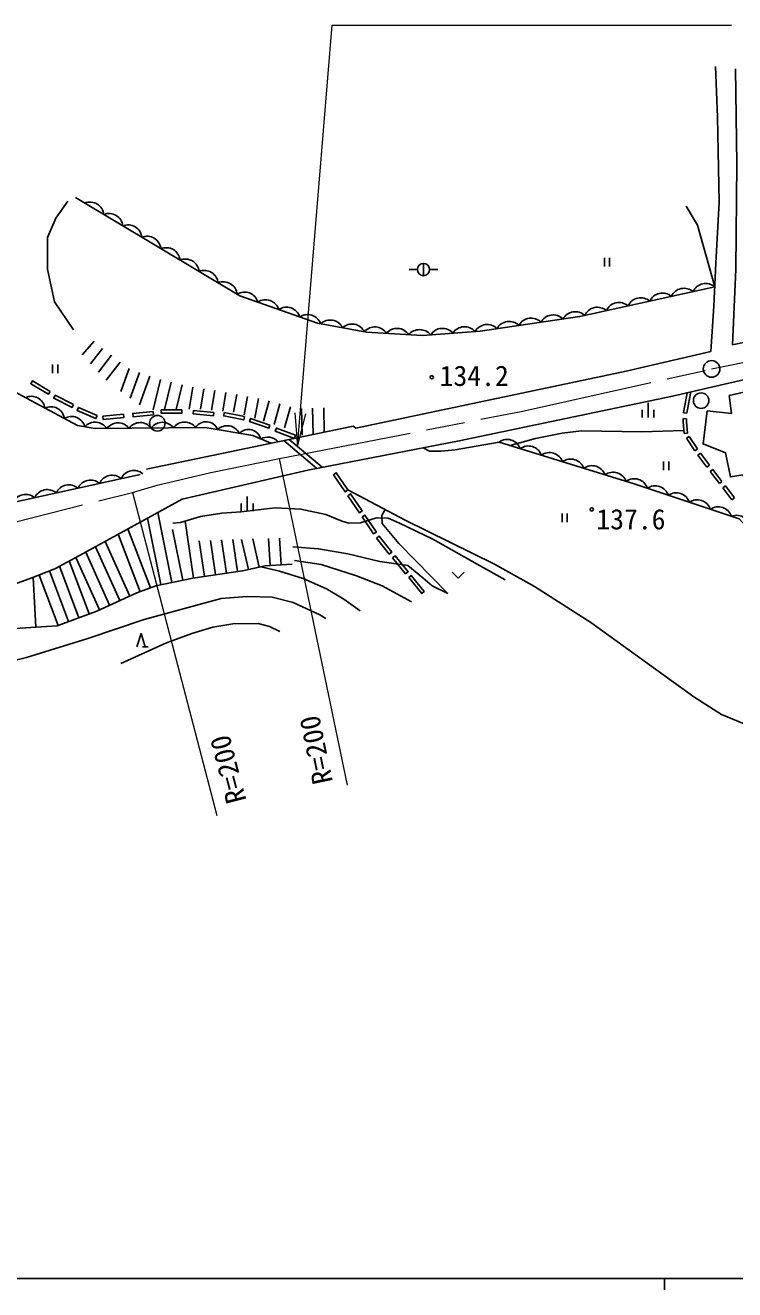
# Model space of a CAD drawing. Units: millimetres, scale not verified. Extents: x 40000 to 680000, y 20000 to 380000.
# Drawn here: x 210376 to 274340, y 204000 to 317928 of the extents above; entities that cross this region are included whole.
import ezdxf
from ezdxf.enums import TextEntityAlignment as Align

# ---------------------------------------------------------------- set-up
doc = ezdxf.new("R2010")
doc.units = ezdxf.units.MM
doc.header["$LTSCALE"] = 1000
doc.linetypes.add('CHAIN', pattern=[18.5, 12, -1.5, 3.5, -1.5])
for name, color, linetype, lineweight in [('M-BGD', 7, 'Continuous', 25), ('M-BMK', 2, 'CHAIN', 13), ('M-BMK-SRVR', 3, 'Continuous', 25), ('M-STR-HTXT', 7, 'Continuous', 13), ('M-TTL-BAND', 7, 'Continuous', 25)]:
    doc.layers.add(name, color=color, linetype=linetype, lineweight=lineweight)
doc.styles.add('ＭＳ ゴシック', font='')
doc.styles.get('ＭＳ ゴシック').set_extended_font_data('MS Gothic')

# ---------------------------------------------------------------- blocks, each defined once
blk = doc.blocks.new('open_arrow')
at = {"color": 0, "linetype": 'Continuous', "lineweight": -2}
blk.add_lwpolyline([(7.5, 1.25), (0, 0), (7.5, -1.25)], dxfattribs=at)

msp = doc.modelspace()

# ---------------------------------------------------------------- linework, layer by layer
at = {"layer": 'M-BGD'}
for p, q in [((246274, 296468), (246274, 295368)), ((262584, 296972), (262584, 296190)), ((263051, 296972), (263051, 296190)), ((245724, 295918), (244974, 295918)), ((246824, 295918), (247574, 295918)), ((216595, 289459), (215491, 288240)), ((217353, 288808), (216268, 287418)), ((212843, 287365), (212843, 286583)), ((213309, 287365), (213309, 286583)), ((218142, 288193), (216963, 286683)), ((218930, 287577), (217658, 285948)), ((219740, 287001), (218979, 284942)), ((220678, 286654), (219821, 284338)), ((221615, 286307), (220664, 283734)), ((222568, 286008), (221906, 283293)), ((223540, 285771), (222937, 283300)), ((224511, 285535), (223972, 283323)), ((225490, 285335), (225163, 283349)), ((226477, 285172), (226174, 283338)), ((227464, 285009), (227174, 283252)), ((228450, 284846), (228173, 283167)), ((229435, 284671), (229140, 283084)), ((230418, 284488), (230110, 282827)), ((231401, 284306), (231070, 282520)), ((232379, 284102), (231850, 282271)), ((233340, 283824), (232802, 281967)), ((266526, 282584), (266526, 283912)), ((234300, 283546), (233751, 281646)), ((235280, 283410), (235328, 281006)), ((236279, 283430), (236327, 281055)), ((237279, 283450), (237323, 281262)), ((265993, 282584), (265993, 283281)), ((267060, 282584), (267060, 283281)), ((270033, 282981), (269734, 283002)), ((269999, 282483), (269699, 282503)), ((233675, 280505), (236651, 278001)), ((234173, 280609), (237157, 278099)), ((270080, 281189), (269781, 281159)), ((270230, 280883), (269981, 280716)), ((269981, 280716), (270735, 279596)), ((270230, 280883), (270984, 279764)), ((270984, 279764), (270735, 279596)), ((271260, 279367), (271021, 279186)), ((271021, 279186), (271836, 278110)), ((271260, 279367), (272075, 278291)), ((267927, 278632), (267927, 277850)), ((268393, 278632), (268393, 277850)), ((272075, 278291), (271836, 278110)), ((272377, 277892), (272138, 277711)), ((272138, 277711), (272953, 276635)), ((272377, 277892), (273192, 276816)), ((273192, 276816), (272953, 276635)), ((273494, 276423), (273258, 276238)), ((273258, 276238), (274086, 275173)), ((273494, 276423), (274323, 275357)), ((229853, 274153), (229853, 274850)), ((230387, 274153), (230387, 275482)), ((230920, 274153), (230920, 274850)), ((274323, 275357), (274086, 275173)), ((222611, 267528), (221395, 273519)), ((223591, 267727), (222314, 274022)), ((258778, 273944), (258778, 273162)), ((259245, 273944), (259245, 273162)), ((221655, 267247), (219626, 272550)), ((224571, 267926), (223644, 272496)), ((225551, 268121), (224796, 273251)), ((219802, 266496), (217581, 271430)), ((220721, 266889), (218741, 272066)), ((226541, 268267), (226066, 271490)), ((227530, 268413), (227072, 271521)), ((228520, 268558), (228079, 271553)), ((229509, 268704), (229085, 271585)), ((230491, 268890), (229880, 271610)), ((231466, 269109), (230897, 271643)), ((232452, 269256), (232305, 271687)), ((233450, 269316), (233305, 271719)), ((217978, 265675), (215821, 270467)), ((218890, 266085), (216701, 270949)), ((215200, 264546), (213460, 269191)), ((216137, 264897), (214348, 269669)), ((217066, 265264), (214940, 269988)), ((211336, 263702), (211073, 268174)), ((213327, 263844), (211622, 268395)), ((214264, 264195), (212550, 268768)), ((220948, 261936), (221449, 261936))]:
    msp.add_line(p, q, dxfattribs=at)
for points in [[(221313, 277941), (239948, 281806), (240182, 281636), (264555, 286768), (272182, 288550), (272463, 292631), (272630, 296507), (272934, 301988), (272800, 309647), (272610, 314214)], [(274405, 314019), (274539, 305430), (274425, 295961), (274150, 289142), (292258, 293028)], [(214727, 290485), (213012, 293000), (212375, 295944), (212375, 298807), (213131, 300557), (214205, 302069)], [(214894, 302409), (229710, 293557), (236730, 291088), (241142, 290282), (246181, 289991), (251388, 290372), (260374, 291695), (272538, 294357)], [(272538, 294357), (270996, 299933), (269953, 301623)], [(188192, 297911), (194557, 293702), (209262, 284978), (215088, 281878), (216663, 281583), (226592, 281701), (230883, 280954), (232520, 280266)], [(297217, 290927), (279556, 287011), (268735, 284514), (249505, 280472), (235864, 277850), (224516, 275228), (215274, 270168), (213042, 268966), (210975, 268134), (203304, 265339), (201360, 264532), (197021, 262144), (192614, 259814), (186278, 256922)], [(171332, 289608), (202684, 273475), (220731, 277460)], [(270064, 284821), (269747, 283192), (269734, 283002)], [(270384, 284895), (270045, 283153), (270033, 282981)], [(254092, 280065), (256370, 280707), (258789, 281190), (260519, 281384), (265971, 281291), (269755, 281418)], [(269699, 282503), (269678, 282193), (269781, 281159)], [(269999, 282483), (269979, 282197), (270080, 281189)], [(253088, 280375), (249126, 279667), (247879, 279548), (246833, 279548), (246251, 279846)], [(253088, 280375), (265273, 276609), (274739, 273454), (276109, 271949)], [(239454, 276071), (244640, 273325), (252680, 269385), (256284, 267373), (261354, 264105), (270660, 257426), (273150, 255831), (275204, 254988), (276497, 254848), (277589, 255007), (278487, 255392), (278796, 255753)], [(223693, 273063), (224379, 273127), (226160, 273656), (228098, 273962), (229850, 274091), (232914, 274445), (235205, 274343), (237460, 273842), (239018, 273212), (239574, 273072), (240609, 273109), (242056, 273536), (243085, 273517), (244124, 273054), (247132, 271616), (251116, 269386), (253648, 267951)], [(248479, 266725), (244043, 271229), (242541, 273030), (242534, 273769), (242811, 274293)], [(234511, 270936), (236824, 270756), (239461, 270291), (242343, 269601), (244880, 269254), (246213, 268148), (247074, 267408), (248479, 266725)], [(192362, 256665), (195808, 258588), (198281, 259941), (201917, 261399), (206979, 263118), (208945, 263561), (213248, 263814), (216814, 265151), (220429, 266778), (222141, 267433), (225490, 268112), (229951, 268769), (231997, 269228), (234449, 269377)], [(231632, 269146), (233289, 268731), (235429, 268090), (237522, 267158), (239096, 266211), (240563, 265173)], [(234638, 269694), (237052, 269342), (240230, 268319), (242538, 267433), (245193, 265986)], [(248878, 268649), (249408, 268119), (249938, 268649)], [(200030, 256711), (201805, 257930), (203348, 258732), (205447, 259580), (207639, 260274), (210499, 260955), (216023, 262668), (221092, 264400), (228032, 266292), (230390, 266469), (232628, 266392), (234529, 265928), (236936, 264817), (237461, 264478)], [(233324, 263319), (232398, 263751), (231364, 264013), (229095, 263998), (227274, 263705), (225400, 263131), (223116, 262298), (218980, 260416)], [(220423, 261936), (220811, 263124), (221199, 261936)]]:
    msp.add_lwpolyline(points, dxfattribs=at)
for points in [[(212612, 284943), (211024, 285891), (210870, 285634), (212458, 284685)], [(271845, 283201), (271486, 280210), (273498, 279416), (273955, 277236), (275088, 277422), (275674, 274733), (277441, 275017), (279170, 267628), (280342, 267812), (280761, 265854), (281531, 266005), (282185, 262570), (292151, 264563), (289579, 276456), (287525, 276013), (285337, 284630), (279057, 283138), (278492, 285625), (273852, 284561), (274044, 282937)], [(214732, 283769), (213073, 284588), (212940, 284319), (214599, 283500)], [(216866, 282766), (215167, 283498), (215048, 283222), (216747, 282490)], [(219222, 282879), (217381, 282704), (217409, 282405), (219251, 282580)], [(221904, 283133), (220061, 282961), (220089, 282663), (221931, 282834)], [(224478, 283274), (222628, 283274), (222628, 282974), (224478, 282974)], [(227370, 283048), (225528, 283219), (225501, 282920), (227343, 282750)], [(230140, 282681), (228322, 283028), (228266, 282733), (230083, 282387)], [(232440, 281906), (230691, 282509), (230593, 282225), (232342, 281622)], [(234752, 280987), (233021, 281641), (232915, 281360), (234646, 280706)], [(238168, 277435), (239205, 275903), (239454, 276071), (238416, 277603)], [(239458, 275530), (240495, 273999), (240743, 274167), (239706, 275699)], [(240747, 273626), (241785, 272094), (242033, 272262), (240996, 273794)], [(242037, 271721), (243192, 270276), (243426, 270464), (242271, 271909)], [(243490, 269939), (244661, 268506), (244893, 268696), (243722, 270128)], [(244945, 268158), (246116, 266726), (246349, 266915), (245178, 268348)]]:
    msp.add_lwpolyline(points, close=True, dxfattribs=at)
for centre, radius in [((246274, 295918), 550), ((247025, 286213), 150), ((271312, 284109), 700), ((222286, 282070), 700), ((261449, 274304), 150)]:
    msp.add_circle(centre, radius, dxfattribs=at)
for centre, radius, start, end in [((216216, 300746), 1250, 6.01145, 112.27165), ((217933, 299720), 1250, 6.01145, 112.27165), ((219650, 298694), 1250, 6.01145, 112.27165), ((221367, 297668), 1250, 6.01145, 112.27165), ((223084, 296642), 1250, 6.01145, 112.27165), ((224801, 295617), 1250, 6.01145, 112.27165), ((226518, 294591), 1250, 6.01145, 112.27165), ((228234, 293565), 1250, 6.01145, 112.27165), ((269767, 292982), 1250, 49.21453, 155.47473), ((271721, 293410), 1250, 49.21453, 155.47473), ((230151, 292663), 1233, 15.06371, 123.08178), ((232036, 291944), 1250, 17.49414, 123.75434), ((263906, 291700), 1250, 49.21453, 155.47473), ((265860, 292127), 1250, 49.21453, 155.47473), ((267814, 292555), 1250, 49.21453, 155.47473), ((233922, 291280), 1250, 17.49414, 123.75434), ((235814, 290580), 1283, 20.81221, 123.022), ((257962, 290581), 1250, 45.24486, 151.50507), ((259956, 290851), 1274, 47.56545, 150.97471), ((261952, 291272), 1250, 49.21453, 155.47473), ((237862, 290119), 1250, 26.51822, 132.77843), ((239829, 289759), 1250, 26.51822, 132.77843), ((241893, 289504), 1247, 32.73519, 139.26333), ((243897, 289372), 1250, 33.5646, 139.82481), ((247986, 289371), 1250, 41.05141, 147.31161), ((249981, 289517), 1250, 41.05141, 147.31161), ((252012, 289714), 1255, 44.58784, 150.212), ((254005, 289999), 1250, 45.24486, 151.50507), ((255983, 290290), 1250, 45.24486, 151.50507), ((245929, 289174), 1331, 40.94236, 138.0953), ((210915, 283249), 1250, 8.8577, 115.1179), ((212680, 282310), 1250, 8.8577, 115.1179), ((214558, 281456), 1228, 14.08357, 121.53204), ((216680, 280922), 1250, 32.64264, 138.20809), ((218741, 280858), 1250, 37.55038, 143.81058), ((220741, 280882), 1250, 37.55038, 143.81058), ((222741, 280906), 1250, 37.55038, 143.81058), ((224741, 280929), 1250, 37.55038, 143.81058), ((226675, 281081), 1123, 22.22516, 147.08796), ((228571, 280595), 1250, 26.98611, 133.24632), ((230504, 280376), 1135, 13.93687, 136.18541), ((232237, 279571), 1250, 41.59378, 120.34536), ((253822, 279363), 1250, 19.69507, 125.95527), ((255733, 278773), 1250, 19.69507, 125.95527), ((257644, 278182), 1250, 19.69507, 125.95527), ((259555, 277592), 1250, 19.69507, 125.95527), ((261465, 277001), 1250, 19.69507, 125.95527), ((216264, 275706), 1250, 49.32434, 155.58455), ((218216, 276137), 1250, 49.32434, 155.58455), ((220169, 276568), 1250, 49.32434, 155.58455), ((263376, 276411), 1250, 19.69507, 125.95527), ((265287, 275820), 1250, 19.69507, 125.95527), ((212358, 274843), 1250, 49.32434, 155.58455), ((214311, 275274), 1250, 49.32434, 155.58455), ((267167, 275187), 1250, 18.43351, 124.69371), ((269064, 274555), 1250, 18.43351, 124.69371), ((210405, 274412), 1250, 49.32434, 155.58455), ((270962, 273922), 1250, 18.43351, 124.69371), ((272859, 273290), 1250, 18.43351, 124.69371), ((274507, 272571), 1206, 351.75354, 112.51455)]:
    msp.add_arc(centre, radius, start, end, dxfattribs=at)
at = {"layer": 'M-BMK'}
msp.add_lwpolyline([(203904, 271785), (220054, 275838), (222257, 276496), (227096, 277648), (233300, 278893), (255075, 283136), (272255, 286963), (281303, 288792)], dxfattribs=at)
at = {"layer": 'M-BMK-SRVR'}
msp.add_circle((272255, 286963), 750, dxfattribs=at)
msp.add_circle((272255, 286963), 750, dxfattribs=at)
at = {"layer": 'M-STR-HTXT'}
for p, q in [((239418, 249465), (233300, 278893)), ((220054, 275838), (227642, 246737))]:
    msp.add_line(p, q, dxfattribs=at)
msp.add_lwpolyline([(234934, 279969), (238051, 317928), (274038, 317928)], dxfattribs=at)
at = {"layer": 'M-TTL-BAND'}
for p, q in [((40000, 205000), (579000, 205000)), ((268000, 205000), (268000, 204000))]:
    msp.add_line(p, q, dxfattribs=at)

# ---------------------------------------------------------------- block references
at = {"layer": 'M-STR-HTXT', "xscale": 400, "yscale": 400, "rotation": 85.3}
msp.add_blockref('open_arrow', (234934, 279969), dxfattribs=at)

# ---------------------------------------------------------------- texts
at = {"layer": 'M-BGD', "style": 'ＭＳ ゴシック'}
for s, p in [('134.2', (250853, 284882)), ('137.6', (264982, 271959))]:
    msp.add_text(s, height=1833, dxfattribs=at).set_placement(p, align=Align.BOTTOM_CENTER)
at = {"layer": 'M-STR-HTXT', "style": 'ＭＳ ゴシック'}
for rotation, p in [(101.745, (238021, 252929)), (104.615, (230070, 251250))]:
    msp.add_text('R=200', height=1833, rotation=rotation, dxfattribs=at).set_placement(p, align=Align.BOTTOM_CENTER)

doc.saveas('drawing.dxf')
